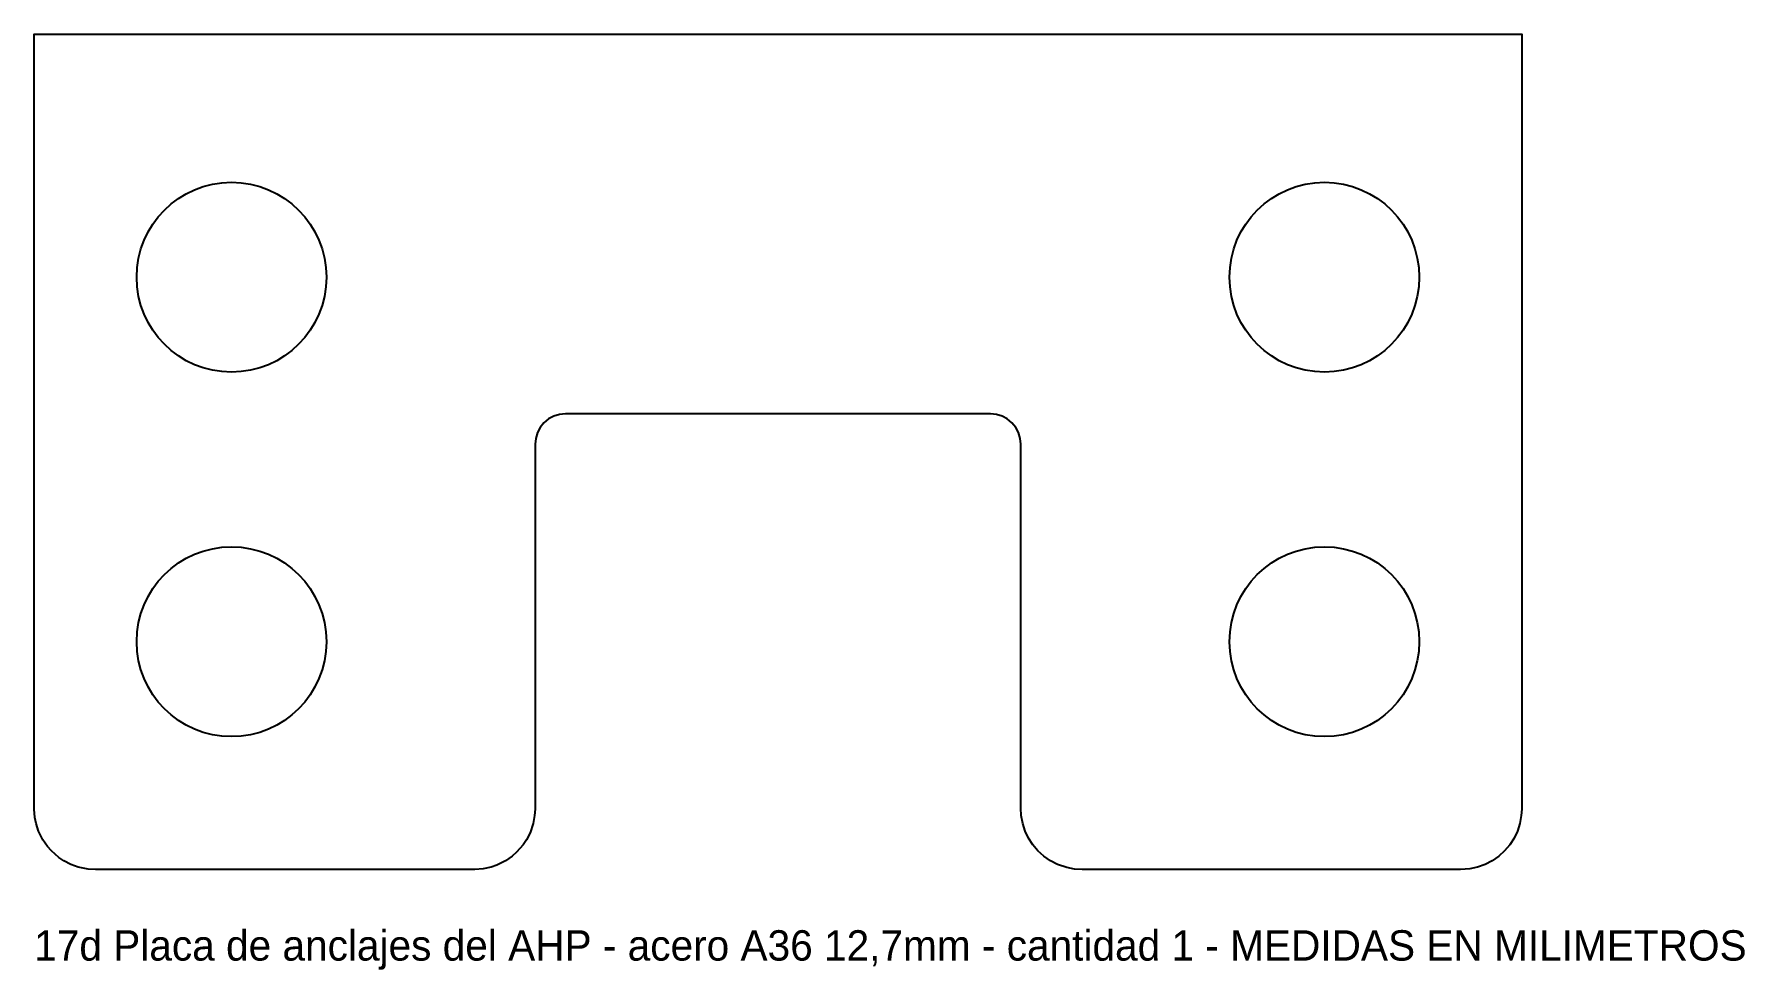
# Model space of a CAD drawing. Header units: millimetres. Extents: x -98 to 127, y 27 to 150.
import ezdxf

# ---------------------------------------------------------------- set-up
doc = ezdxf.new("R2010")
doc.units = ezdxf.units.MM
doc.layers.add('CORTE', color=1, linetype='Continuous')
doc.layers.add('NOTAS', color=3, linetype='Continuous')

msp = doc.modelspace()

# ---------------------------------------------------------------- linework, layer by layer
at = {"layer": 'CORTE'}
msp.add_lwpolyline([(-90.91, 40.06), (-92.19, 40.31), (-93.18, 40.67), (-94.11, 41.14), (-94.76, 41.58), (-95.74, 42.44), (-96.26, 43.03), (-96.86, 43.89), (-97.43, 45.06), (-97.75, 46.06), (-97.91, 46.83), (-98, 47.93), (-98, 150), (98, 150), (98, 47.93), (97.94, 47.09), (97.75, 46.06), (97.43, 45.06), (96.99, 44.12), (96.42, 43.24), (95.74, 42.44), (94.97, 41.74), (94.11, 41.14), (93.18, 40.67), (92.19, 40.31), (91.17, 40.09), (89.93, 40), (40.07, 40), (39.09, 40.06), (38.06, 40.25), (36.82, 40.67), (35.89, 41.14), (35.03, 41.74), (34.26, 42.44), (33.58, 43.24), (33.01, 44.12), (32.57, 45.06), (32.25, 46.06), (32.06, 47.09), (32, 48.07), (32, 96), (31.92, 96.78), (31.7, 97.53), (31.33, 98.22), (30.83, 98.83), (30.22, 99.33), (29.53, 99.7), (28.78, 99.92), (28, 100), (-28, 100), (-28.78, 99.92), (-29.53, 99.7), (-30.22, 99.33), (-30.83, 98.83), (-31.33, 98.22), (-31.7, 97.53), (-31.92, 96.78), (-32, 96), (-32, 47.93), (-32.06, 47.09), (-32.25, 46.06), (-32.67, 44.82), (-33.14, 43.89), (-33.58, 43.24), (-34.44, 42.26), (-35.03, 41.74), (-35.89, 41.14), (-37.06, 40.57), (-37.81, 40.31), (-38.83, 40.09), (-39.93, 40), (-89.93, 40), (-90.91, 40.06)], close=True, dxfattribs=at)
for centre in [(-72, 118), (72, 118), (-72, 70), (72, 70)]:
    msp.add_circle(centre, 12.5, dxfattribs=at)

# ---------------------------------------------------------------- texts
at = {"layer": 'NOTAS'}
msp.add_text('17d Placa de anclajes del AHP - acero A36 12,7mm - cantidad 1 - MEDIDAS EN MILIMETROS', height=4, dxfattribs=at).set_placement((-98, 28))

doc.saveas('drawing.dxf')
